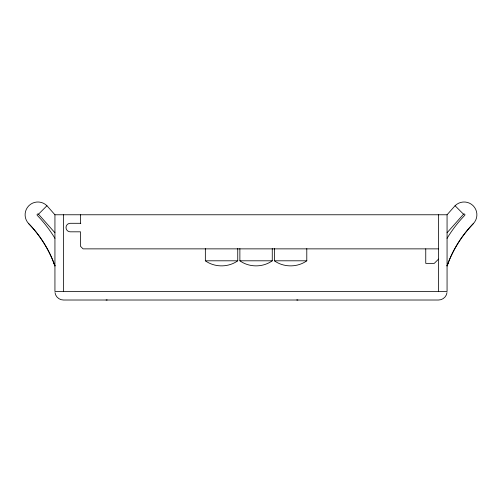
<?xml version="1.0" encoding="UTF-8"?>
<svg xmlns="http://www.w3.org/2000/svg" width="502" height="502" viewBox="0 0 502 502"><rect width="100%" height="100%" fill="white"/><g stroke="black" fill="none" stroke-linecap="round" stroke-linejoin="round"><path stroke-width="0.75" d="M446.993 292.603C446.516 296.732 442.695 300.083 438.541 300.014L63.459 300.014C59.305 300.083 55.484 296.732 55.007 292.603M473.154 223.81A114.688 114.688 0 0 0 447.062 265.916L449.422 259.854A119.608 119.608 0 0 1 473.154 223.81A12.788 12.788 0 0 0 473.154 205.732A12.788 12.788 0 0 0 455.069 205.732L447.062 214.768L447.062 291.493L54.938 291.493L54.938 214.768L46.931 205.732A12.788 12.788 0 0 0 28.846 205.732A12.788 12.788 0 0 0 28.846 223.81A114.688 114.688 0 0 1 54.938 265.916L52.578 259.854A119.608 119.608 0 0 0 28.846 223.81M447.062 265.916L448.512 262.019M447.062 238.331L447.131 238.224A131.543 131.543 0 0 1 461.294 219.06L464.77 215.276A0.828 0.828 0 0 0 463.61 214.116L447.062 232.771M54.938 232.771L38.491 214.203L46.931 205.732M438.541 259.101L434.28 263.362L425.752 263.362L425.752 248.867M237.741 248.528L237.741 260.802C228.322 267.56 214.774 267.56 205.349 260.802L205.349 248.628M272.266 248.628L272.266 260.802C262.841 267.56 249.299 267.56 239.874 260.802L239.874 248.628M306.791 248.628L306.791 260.802C297.366 267.56 283.825 267.56 274.399 260.802L274.399 248.528M106.085 300.014L107.196 299.945M54.938 214.768L447.062 214.768M80.809 223.296L70.28 223.296A4.261 4.261 0 0 0 66.019 227.557A4.261 4.261 0 0 0 70.28 231.817L80.508 231.817L80.508 246.313L83.068 248.867L438.541 248.867M205.349 260.802L237.741 260.802M239.874 260.802L272.266 260.802M274.399 260.802L306.791 260.802M296.77 299.945L297.887 300.014M38.491 214.203L38.39 214.116A0.828 0.828 0 0 0 37.23 215.276L40.706 219.06A131.543 131.543 0 0 1 54.869 238.224L54.938 238.331M455.069 205.732L463.509 214.203M53.488 262.019L54.938 265.916M438.541 214.768L438.541 291.493M80.508 214.768L80.508 223.296M63.459 214.768L63.459 291.493"/></g></svg>
